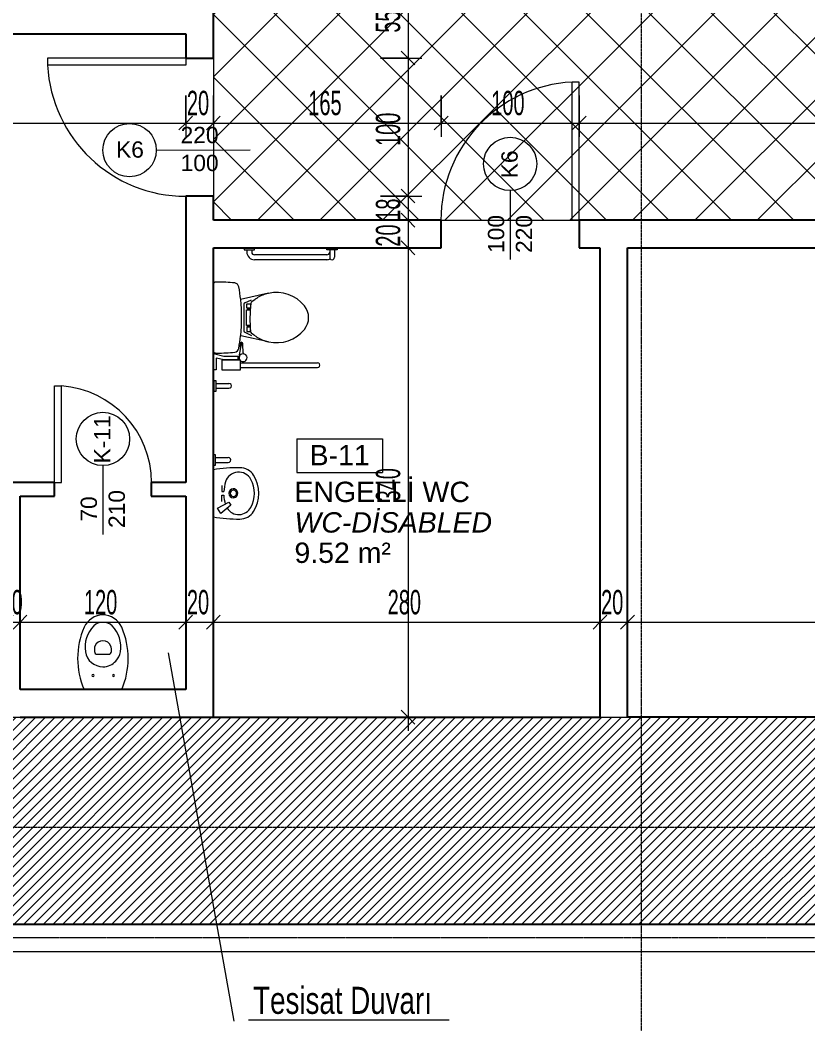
# Model space of a CAD drawing. Header units: centimetres. Extents: x -9345 to 11316, y -7197 to -3465.
# Drawn here: x -6272 to -5701, y -6773 to -6046 of the extents above; entities that cross this region are included whole.
import ezdxf

# ---------------------------------------------------------------- set-up
doc = ezdxf.new("R2010")
doc.units = ezdxf.units.CM
doc.linetypes.add('Grid Line 1_4_', pattern=[1.11125, 0.635, -0.15875, 0.15875, -0.15875])
doc.linetypes.add('Overhead', pattern=[0.396875, 0.238125, -0.15875])
for name, color, linetype, lineweight in [('A-ANNO-DIMS', 211, 'Continuous', 9), ('A-ANNO-DIMS-100', 211, 'Continuous', 9), ('A-ANNO-NOTE', 131, 'Continuous', 9), ('A-AREA-IDEN', 2, 'Continuous', 9), ('A-DETL', 90, 'Continuous', 9), ('A-DETL-GENF', 92, 'Continuous', 9), ('A-DETL-THIN', 151, 'Continuous', 9), ('A-DOOR', 31, 'Continuous', 9), ('A-DOOR-IDEN', 31, 'Continuous', 9), ('A-FLOR-OVHD', 1, 'Overhead', 9), ('A-WALL', 113, 'Continuous', 9), ('A-WALL-PATT', 111, 'Continuous', 25), ('P-SANR-FIXT', 6, 'Continuous', 9), ('S-GRID', 1, 'Continuous', 9)]:
    doc.layers.add(name, color=color, linetype=linetype, lineweight=lineweight)
doc.styles.add('Arial_2', font='arial.ttf', dxfattribs={"height": 14.752994})
doc.styles.add('Arial_5', font='arial.ttf', dxfattribs={"height": 11.802395})
doc.styles.add('Arial_I', font='ariali.ttf', dxfattribs={"height": 14.752994})
doc.styles.add('Swis721 LtCn BT_1', font='swisscl.ttf', dxfattribs={"width": 0.8, "height": 17.639445})
doc.styles.add('Swis721 LtCn BT_10', font='swisscl.ttf', dxfattribs={"height": 19.599384})
doc.dimstyles.new('IUAS_DIMENSION_INSIDE_100', dxfattribs={"dimscale": 30.48, "dimtxt": 18, "dimasz": 0.328084, "dimexe": 0.328084, "dimexo": 0.0625, "dimgap": 0, "dimtad": 1, "dimdec": 0, "dimdsep": 46, "dimtxsty": 'Swis721 LtCn BT_1', "dimblk1": 'OBLIQUE', "dimblk2": 'OBLIQUE', "dimsah": 1, "dimcen": 0.09, "dimdle": 0.328084, "dimazin": 0, "dimtfac": 1, "dimtdec": 4, "dimtix": 1, "dimtmove": 0, "dimatfit": 3, "dimfxl": 0.656168, "dimfxlon": 1, "dimtvp": 1, "dimtolj": 1, "dimtzin": 0, "dimarcsym": 2})
doc.dimstyles.new('IUAS_DIMENSION_INSIDE_100_1', dxfattribs={"dimscale": 30.48, "dimtxt": 18, "dimasz": 0.328084, "dimexe": 0.328084, "dimexo": 0.0625, "dimgap": 0, "dimtad": 1, "dimdec": 0, "dimdsep": 46, "dimtxsty": 'Swis721 LtCn BT_1', "dimblk1": 'OBLIQUE', "dimblk2": 'OBLIQUE', "dimsah": 1, "dimcen": 0.09, "dimdle": 0.328084, "dimazin": 0, "dimtfac": 1, "dimtdec": 4, "dimtix": 1, "dimtmove": 0, "dimatfit": 3, "dimfxl": 0.656168, "dimfxlon": 1, "dimtvp": 1, "dimtolj": 1, "dimtzin": 0, "dimarcsym": 2})
doc.dimstyles.new('IUAS_DIMENSION_INSIDE_100_2', dxfattribs={"dimscale": 30.48, "dimtxt": 18, "dimasz": 0.328084, "dimexe": 0.328084, "dimexo": 0.0625, "dimgap": 0, "dimtad": 1, "dimdec": 0, "dimdsep": 46, "dimtxsty": 'Swis721 LtCn BT_1', "dimblk1": 'OBLIQUE', "dimblk2": 'OBLIQUE', "dimsah": 1, "dimcen": 0.09, "dimdle": 0.328084, "dimazin": 0, "dimtfac": 1, "dimtdec": 4, "dimtix": 1, "dimtmove": 0, "dimatfit": 3, "dimfxl": 0.656168, "dimfxlon": 1, "dimtvp": 1, "dimtolj": 1, "dimtzin": 0, "dimarcsym": 2})

# ---------------------------------------------------------------- blocks, each defined once
blk = doc.blocks.new('M_Single-Flush2 - IUAS_A_DOOR_K6 _sac kasa- sac kanat  100x220_-1640883-_116_30 KONKORS KATI _ CONCOURSE LEVEL')
at = {"layer": 'A-DOOR', "lineweight": 18}
for p, q in [((44.9, 10.01), (44.9, 110.04)), ((50, 110.04), (44.9, 110.04)), ((50, 10.01), (50, 110.04)), ((50, 10), (44.9, 10))]:
    blk.add_line(p, q, dxfattribs=at)
at = {"layer": 'A-DOOR'}
blk.add_arc((50, 10), 100.17, 92.91841, 179.9967, dxfattribs=at)
blk = doc.blocks.new('M_Single-Flush1 - IUAS_A_DOOR_K11_700_2100-1799861-_116_30 KONKORS KATI _ CONCOURSE LEVEL')
at = {"layer": 'A-DOOR', "lineweight": 18}
for p, q in [((29.9, -5), (29.9, -74.98)), ((35, -5), (29.9, -5)), ((35, -5), (35, -74.98)), ((35, -74.98), (29.9, -74.98))]:
    blk.add_line(p, q, dxfattribs=at)
at = {"layer": 'A-DOOR'}
blk.add_arc((35, -5), 70.17, 180, 265.83198, dxfattribs=at)
blk = doc.blocks.new('3D Disabled Toilet - 2D Disabled Toilet-1800110-_116_30 KONKORS KATI _ CONCOURSE LEVEL')
at = {"layer": 'P-SANR-FIXT'}
for p, q in [((0, 89.75), (1.5, 89.75)), ((0, 89.75), (1.5, 89.75)), ((1.5, 89.75), (1.5, 82.25)), ((1.5, 89.75), (1.5, 82.25)), ((1.5, 87.75), (6.85, 87.75)), ((1.5, 82.25), (0, 82.25)), ((1.5, 82.25), (0, 82.25)), ((1.5, 84.25), (6.82, 84.25)), ((5.1, 82.25), (5.1, 56)), ((8.6, 82.25), (8.6, 56)), ((83.25, 19.71), (83.25, 75.45)), ((86.75, 19.71), (86.75, 75.44)), ((5.1, 56), (5.1, 29.75)), ((8.6, 56), (8.6, 29.75)), ((32.96, 39.86), (37.48, 19.72)), ((68.1, 39.86), (63.64, 20)), ((1.5, 29.75), (0, 29.75)), ((1.5, 22.25), (1.5, 29.75)), ((38.89, 27.95), (37.17, 30.35)), ((63.38, 29.55), (61.95, 27.63)), ((0, 22.25), (1.5, 22.25)), ((1.5, 27.75), (3.07, 27.75)), ((1.5, 24.25), (3.05, 24.25)), ((39.81, 22.71), (37.59, 27.57)), ((40.51, 26.81), (43.81, 26.81)), ((40.51, 24.24), (40.51, 26.81)), ((43.81, 24.24), (40.51, 24.24)), ((40.71, 22.1), (50.49, 22.1)), ((43.81, 26.81), (43.81, 24.24)), ((43.81, 25.01), (43.81, 26.81)), ((44.81, 25.01), (43.81, 25.01)), ((44.81, 26.73), (44.81, 25.01)), ((44.81, 23.89), (44.81, 26.73)), ((56.17, 23.89), (44.81, 23.89)), ((50.49, 22.1), (60.25, 22.1)), ((56.17, 26.63), (56.17, 26.59)), ((56.17, 26.59), (56.17, 23.89)), ((56.25, 26.73), (56.25, 25.01)), ((56.25, 25.01), (57.25, 25.01)), ((60.55, 26.81), (57.25, 26.81)), ((57.25, 26.81), (57.25, 24.24)), ((57.25, 25.01), (57.25, 26.81)), ((57.25, 24.24), (60.55, 24.24)), ((60.55, 24.24), (60.55, 26.81)), ((61.19, 22.72), (63.4, 27.57)), ((71.89, 19.46), (68.43, 20.03)), ((76, 21.57), (69.92, 21.46)), ((79.05, 18.69), (72.3, 19.81)), ((78.45, 17.79), (81.22, 17.79)), ((78.45, 7.51), (78.45, 17.79)), ((81.22, 17.79), (81.22, 7.91)), ((81.49, 19.71), (81.49, 6.17)), ((88.51, 19.71), (81.49, 19.71)), ((88.51, 6.17), (88.51, 19.71)), ((76.48, 0), (78.45, 7.51)), ((81.22, 7.91), (80.04, 1.98)), ((98.25, 1.93), (98.25, 11.24)), ((101.75, 1.93), (101.75, 11.24)), ((151.92, 1.45), (151.92, 10.77)), ((155.41, 1.45), (155.41, 10.77)), ((176.59, 6.04), (176.59, 7.58)), ((179.18, 6.04), (179.18, 7.58)), ((184.17, 11.32), (186.37, 12.67)), ((188.58, 3), (184.17, 11.32)), ((186.37, 12.67), (192.49, 5.33)), ((80.04, 1.98), (88.51, 1.98)), ((81.49, 6.17), (88.51, 6.17)), ((88.51, 1.98), (88.51, 0)), ((103.75, 1.93), (96.25, 1.93)), ((96.25, 1.93), (96.25, 0.43)), ((103.75, 1.93), (96.25, 1.93)), ((96.25, 1.93), (96.25, 0.43)), ((96.25, 0.43), (103.75, 0.43)), ((96.25, 0.43), (103.75, 0.43)), ((103.75, 0.43), (103.75, 1.93)), ((103.75, 0.43), (103.75, 1.93)), ((157.41, 1.45), (149.92, 1.45)), ((149.92, 1.45), (149.92, 0)), ((157.41, 1.45), (149.92, 1.45)), ((149.92, 1.45), (149.92, 0)), ((157.41, 0), (157.41, 1.45)), ((157.41, 0), (157.41, 1.45)), ((172.08, 6.04), (176.59, 6.04)), ((183.7, 6.04), (179.18, 6.04)), ((192.49, 5.33), (188.58, 3))]:
    blk.add_line(p, q, dxfattribs=at)
for centre, radius, start, end in [((6.85, 86), 1.75, 268.99352, 90), ((3.1, 82.25), 2, 360, 90), ((3.1, 82.25), 5.5, 360, 26.47146), ((85, 75.45), 1.75, 359.56688, 180), ((58.58, 45.61), 26.25, 129.17119, 192.72959), ((50.53, 55.5), 13.5, 50.82184, 129.21882), ((42.48, 45.61), 26.25, 347.27041, 50.84974), ((58.58, 45.61), 26.25, 192.72959, 211.09231), ((42.48, 45.61), 26.25, 328.90769, 347.27041), ((3.1, 29.75), 5.5, 269.43227, 360), ((3.1, 29.75), 2, 269.05852, 360), ((74.63, 55.29), 45, 211.09235, 213.64979), ((74.53, 23.04), 12.91, 146.11846, 149.71298), ((26.43, 55.29), 45, 326.16822, 328.90766), ((171.09, 19.22), 11.8, 122.46376, 179.99822), ((171.09, 19.22), 11.8, 122.46376, 179.99822), ((177.89, 8.53), 24.47, 57.53617, 122.46383), ((177.89, 8.53), 24.47, 57.53617, 122.46383), ((177.89, 8.53), 21.2, 61.47495, 118.53423), ((184.68, 19.22), 11.8, 0.00178, 57.53627), ((184.68, 19.22), 11.8, 0.00178, 57.53627), ((40.48, 29.16), 2, 217.23071, 263.14815), ((40.72, 23.1), 1, 203.49951, 269.23129), ((51.42, 119.08), 92.59, 263.066, 275.70415), ((60.26, 23.1), 1, 269.23129, 337.60437), ((60.42, 28.94), 2, 275.87689, 322.21828), ((76.07, 22.27), 0.704, 264.59821, 349.44573), ((79.56, 21.54), 2.86, 90, 270), ((79.56, 21.54), 2.86, 270, 90), ((172.54, 18.37), 10, 118.52217, 252.66482), ((183.24, 18.37), 10, 302.66429, 61.49729), ((139.78, 2.76), 115, 173.66905, 179.99994), ((28.86, 15.07), 3.4, 100.7096, 173.66914), ((50.53, -99.5), 120, 96.2414, 100.7096), ((37.22, 19.96), 0.2, 276.35709, 15.18704), ((50.53, -99.5), 120, 83.81674, 96.2413), ((63.84, 19.96), 0.2, 167.34777, 263.6432), ((50.53, -99.5), 120, 79.27295, 83.64214), ((70.13, 19.74), 1.73, 97.09642, 170.38209), ((69.46, 15.27), 5.15, 63.72002, 97.50736), ((72.2, 19.51), 0.314, 71.65207, 189.70889), ((72.24, 15.11), 3.35, 6.34909, 79.27295), ((-38.72, 2.76), 115, 0.00015, 6.34786), ((282.12, 19.21), 122.83, 179.99822, 188.99924), ((282.12, 19.21), 122.83, 179.99822, 188.99924), ((177.85, 14.46), 3.25, 360, 180), ((177.85, 14.46), 2.3, 360, 180), ((73.66, 19.21), 122.83, 351.00077, 0.00178), ((100, 11.29), 1.75, 360, 180), ((153.67, 10.81), 1.75, 360, 180), ((177.89, 35.45), 27.9, 252.62528, 267.33738), ((177.85, 14.46), 3.25, 180, 360), ((177.85, 14.46), 2.3, 180, 0), ((177.89, 35.45), 27.9, 272.66434, 286.02916), ((29.12, 2.69), 4.34, 178.97832, 216.89921), ((25.81, 0.2), 0.2, 216.89809, 266.69586), ((75.25, 0.2), 0.2, 266.70815, 323.09968), ((71.94, 2.69), 4.34, 321.77535, 1.02168)]:
    blk.add_arc(centre, radius, start, end, dxfattribs=at)
blk = doc.blocks.new('M_Single-Flush2 - IUAS_A_DOOR_K6 _sac kasa- sac kanat  100x220_-V8-_116_30 KONKORS KATI _ CONCOURSE LEVEL')
at = {"layer": 'A-DOOR', "lineweight": 18}
for p, q in [((44.9, 10), (44.9, 110.04)), ((50, 110.04), (44.9, 110.04)), ((50, 10), (50, 110.04)), ((50, 10), (44.9, 10))]:
    blk.add_line(p, q, dxfattribs=at)
at = {"layer": 'A-DOOR'}
blk.add_arc((50, 10), 100.17, 92.91841, 180, dxfattribs=at)
blk = doc.blocks.new('WC Combination _2_ - IUAS_A_WETCORE_WC_ALAFRANGA-686539-_116_30 KONKORS KATI _ CONCOURSE LEVEL')
at = {"layer": 'P-SANR-FIXT'}
for p, q in [((6.38, 39.59), (6.38, 37.54)), ((18.62, 37.54), (18.62, 39.59)), ((8.38, 35.54), (16.62, 35.54))]:
    blk.add_line(p, q, dxfattribs=at)
for centre, radius, start, end in [((12.64, 49.01), 15, 90.53114, 156.20311), ((11.67, 50.42), 8.16, 84.16452, 135.60264), ((12.36, 49.01), 15, 23.79689, 89.46886), ((13.33, 50.42), 8.16, 44.39736, 95.83548), ((50, 32.53), 55.84, 156.20311, 203.79689), ((21.55, 40.75), 21.99, 135.60264, 189.09392), ((3.45, 40.75), 21.99, 350.90608, 44.39736), ((-25, 32.53), 55.84, 336.20311, 23.79689), ((12.5, 39.12), 6.21, 22.53291, 157.46709), ((12.5, 39.3), 12.82, 189.09392, 270.00153), ((11.38, 39.59), 5, 157.46709, 180), ((8.38, 37.54), 2, 180, 270), ((16.62, 37.54), 2, 270, 360), ((13.62, 39.59), 5, 360, 22.53291), ((12.5, 39.3), 12.82, 317.55472, 350.90608), ((12.5, 39.3), 12.82, 269.99847, 317.55472), ((5.34, 20.12), 0.774, 360, 180), ((5.34, 20.12), 0.774, 180, 360), ((20.18, 20.12), 0.774, 0, 180), ((20.18, 20.12), 0.774, 180, 360)]:
    blk.add_arc(centre, radius, start, end, dxfattribs=at)
blk = doc.blocks.new('IUAS_A_ROOM_100S - No_İsmi_Alan-1315501-_116_30 KONKORS KATI _ CONCOURSE LEVEL')
at = {"layer": 'A-AREA-IDEN'}
for p, q in [((-0.101, 0.1926), (-0.101, -0.0511)), ((-0.101, 0.1926), (0.5191, 0.1926)), ((0.5191, 0.1926), (0.5191, -0.0511)), ((-0.101, -0.0511), (0.5191, -0.0511))]:
    blk.add_line(p, q, dxfattribs=at)
blk = doc.blocks.new('DIMBLOCK6-_116_30 KONKORS KATI _ CONCOURSE LEVEL')
at = {"layer": 'A-ANNO-DIMS-100', "transparency": 16777216}
for p, q in [((-6281.98, -6461.76), (-6281.98, -6491.76)), ((-6281.98, -6481.76), (-6281.98, -6461.76)), ((-6271.98, -6461.76), (-6271.98, -6491.76)), ((-6271.98, -6481.76), (-6271.98, -6461.76)), ((-6281.98, -6481.76), (-6276.98, -6476.76)), ((-6271.98, -6481.76), (-6266.98, -6476.76)), ((-6281.98, -6481.76), (-6286.98, -6486.76)), ((-6281.98, -6481.76), (-6271.98, -6481.76)), ((-6271.98, -6481.76), (-6276.98, -6486.76))]:
    blk.add_line(p, q, dxfattribs=at)
at = {"layer": 'A-ANNO-DIMS-100', "color": 0, "transparency": 16777216, "insert": (-6286.13, -6458.41), "char_height": 17.639, "width": 21.9429, "attachment_point": 1, "line_spacing_factor": 0.971848, "style": 'Swis721 LtCn BT_1'}
blk.add_mtext('10', dxfattribs=at)
blk = doc.blocks.new('_Oblique')
at = {"color": 0, "linetype": 'ByBlock', "lineweight": -2}
blk.add_line((-0.5, -0.5), (0.5, 0.5), dxfattribs=at)
blk = doc.blocks.new('DIMBLOCK7-_116_30 KONKORS KATI _ CONCOURSE LEVEL')
at = {"layer": 'A-ANNO-DIMS-100', "transparency": 16777216}
for p, q in [((-6271.98, -6461.76), (-6271.98, -6491.76)), ((-6271.98, -6481.76), (-6271.98, -6461.76)), ((-6151.98, -6461.76), (-6151.98, -6491.76)), ((-6151.98, -6481.76), (-6151.98, -6461.76)), ((-6271.98, -6481.76), (-6266.98, -6476.76)), ((-6151.98, -6481.76), (-6146.98, -6476.76)), ((-6271.98, -6481.76), (-6276.98, -6486.76)), ((-6271.98, -6481.76), (-6151.98, -6481.76)), ((-6151.98, -6481.76), (-6156.98, -6486.76))]:
    blk.add_line(p, q, dxfattribs=at)
at = {"layer": 'A-ANNO-DIMS-100', "color": 0, "transparency": 16777216, "insert": (-6225.7, -6458.41), "char_height": 17.639, "width": 32.9143, "attachment_point": 1, "line_spacing_factor": 0.971848, "style": 'Swis721 LtCn BT_1'}
blk.add_mtext('120', dxfattribs=at)
blk = doc.blocks.new('DIMBLOCK8-_116_30 KONKORS KATI _ CONCOURSE LEVEL')
at = {"layer": 'A-ANNO-DIMS-100', "transparency": 16777216}
for p, q in [((-6151.98, -6461.76), (-6151.98, -6491.76)), ((-6151.98, -6481.76), (-6151.98, -6461.76)), ((-6131.98, -6461.76), (-6131.98, -6491.76)), ((-6131.98, -6481.76), (-6131.98, -6461.76)), ((-6151.98, -6481.76), (-6146.98, -6476.76)), ((-6131.98, -6481.76), (-6126.98, -6476.76)), ((-6151.98, -6481.76), (-6156.98, -6486.76)), ((-6151.98, -6481.76), (-6131.98, -6481.76)), ((-6131.98, -6481.76), (-6136.98, -6486.76))]:
    blk.add_line(p, q, dxfattribs=at)
at = {"layer": 'A-ANNO-DIMS-100', "color": 0, "transparency": 16777216, "insert": (-6151.13, -6458.41), "char_height": 17.639, "width": 21.9429, "attachment_point": 1, "line_spacing_factor": 0.971848, "style": 'Swis721 LtCn BT_1'}
blk.add_mtext('20', dxfattribs=at)
blk = doc.blocks.new('DIMBLOCK9-_116_30 KONKORS KATI _ CONCOURSE LEVEL')
at = {"layer": 'A-ANNO-DIMS-100', "transparency": 16777216}
for p, q in [((-6131.98, -6461.76), (-6131.98, -6491.76)), ((-6131.98, -6481.76), (-6131.98, -6461.76)), ((-5851.98, -6461.76), (-5851.98, -6491.76)), ((-5851.98, -6481.76), (-5851.98, -6461.76)), ((-6131.98, -6481.76), (-6126.98, -6476.76)), ((-5851.98, -6481.76), (-5846.98, -6476.76)), ((-6131.98, -6481.76), (-6136.98, -6486.76)), ((-6131.98, -6481.76), (-5851.98, -6481.76)), ((-5851.98, -6481.76), (-5856.98, -6486.76))]:
    blk.add_line(p, q, dxfattribs=at)
at = {"layer": 'A-ANNO-DIMS-100', "color": 0, "transparency": 16777216, "insert": (-6005.7, -6458.41), "char_height": 17.639, "width": 32.9143, "attachment_point": 1, "line_spacing_factor": 0.971848, "style": 'Swis721 LtCn BT_1'}
blk.add_mtext('280', dxfattribs=at)
blk = doc.blocks.new('DIMBLOCK10-_116_30 KONKORS KATI _ CONCOURSE LEVEL')
at = {"layer": 'A-ANNO-DIMS-100', "transparency": 16777216}
for p, q in [((-5851.98, -6461.76), (-5851.98, -6491.76)), ((-5851.98, -6481.76), (-5851.98, -6461.76)), ((-5831.98, -6461.76), (-5831.98, -6491.76)), ((-5831.98, -6481.76), (-5831.98, -6461.76)), ((-5851.98, -6481.76), (-5846.98, -6476.76)), ((-5831.98, -6481.76), (-5826.98, -6476.76)), ((-5851.98, -6481.76), (-5856.98, -6486.76)), ((-5851.98, -6481.76), (-5831.98, -6481.76)), ((-5831.98, -6481.76), (-5836.98, -6486.76))]:
    blk.add_line(p, q, dxfattribs=at)
at = {"layer": 'A-ANNO-DIMS-100', "color": 0, "transparency": 16777216, "insert": (-5851.13, -6458.41), "char_height": 17.639, "width": 21.9429, "attachment_point": 1, "line_spacing_factor": 0.971848, "style": 'Swis721 LtCn BT_1'}
blk.add_mtext('20', dxfattribs=at)
blk = doc.blocks.new('DIMBLOCK11-_116_30 KONKORS KATI _ CONCOURSE LEVEL')
at = {"layer": 'A-ANNO-DIMS-100', "transparency": 16777216}
for p, q in [((-5831.98, -6461.76), (-5831.98, -6491.76)), ((-5831.98, -6481.76), (-5831.98, -6461.76)), ((-5351.98, -6461.76), (-5351.98, -6491.76)), ((-5351.98, -6481.76), (-5351.98, -6461.76)), ((-5831.98, -6481.76), (-5826.98, -6476.76)), ((-5351.98, -6481.76), (-5346.98, -6476.76)), ((-5831.98, -6481.76), (-5836.98, -6486.76)), ((-5831.98, -6481.76), (-5351.98, -6481.76)), ((-5351.98, -6481.76), (-5356.98, -6486.76))]:
    blk.add_line(p, q, dxfattribs=at)
at = {"layer": 'A-ANNO-DIMS-100', "color": 0, "transparency": 16777216, "insert": (-5605.7, -6458.41), "char_height": 17.639, "width": 32.9143, "attachment_point": 1, "line_spacing_factor": 0.971848, "style": 'Swis721 LtCn BT_1'}
blk.add_mtext('480', dxfattribs=at)
blk = doc.blocks.new('DIMBLOCK52-_116_30 KONKORS KATI _ CONCOURSE LEVEL')
at = {"layer": 'A-ANNO-DIMS-100', "transparency": 16777216}
for p, q in [((-5990.94, -6018.03), (-5995.94, -6013.03)), ((-6010.94, -6018.03), (-5980.94, -6018.03)), ((-5990.94, -6018.03), (-6010.94, -6018.03)), ((-5990.94, -6018.03), (-5990.94, -6073.03)), ((-5990.94, -6018.03), (-5985.94, -6023.03)), ((-5990.94, -6073.03), (-5995.94, -6068.03)), ((-6010.94, -6073.03), (-5980.94, -6073.03)), ((-5990.94, -6073.03), (-6010.94, -6073.03)), ((-5990.94, -6073.03), (-5985.94, -6078.03))]:
    blk.add_line(p, q, dxfattribs=at)
at = {"layer": 'A-ANNO-DIMS-100', "color": 0, "transparency": 16777216, "insert": (-6014.29, -6054.67), "char_height": 17.639, "width": 21.9429, "attachment_point": 1, "rotation": 90, "line_spacing_factor": 0.971848, "style": 'Swis721 LtCn BT_1'}
blk.add_mtext('55', dxfattribs=at)
blk = doc.blocks.new('DIMBLOCK53-_116_30 KONKORS KATI _ CONCOURSE LEVEL')
at = {"layer": 'A-ANNO-DIMS-100', "transparency": 16777216}
for p, q in [((-5990.94, -6073.03), (-5995.94, -6068.03)), ((-6010.94, -6073.03), (-5980.94, -6073.03)), ((-5990.94, -6073.03), (-6010.94, -6073.03)), ((-5990.94, -6073.03), (-5990.94, -6173.03)), ((-5990.94, -6073.03), (-5985.94, -6078.03)), ((-6010.94, -6173.03), (-5980.94, -6173.03)), ((-5990.94, -6173.03), (-6010.94, -6173.03)), ((-5990.94, -6173.03), (-5995.94, -6168.03)), ((-5990.94, -6173.03), (-5985.94, -6178.03))]:
    blk.add_line(p, q, dxfattribs=at)
at = {"layer": 'A-ANNO-DIMS-100', "color": 0, "transparency": 16777216, "insert": (-6014.29, -6136.74), "char_height": 17.639, "width": 32.9143, "attachment_point": 1, "rotation": 90, "line_spacing_factor": 0.971848, "style": 'Swis721 LtCn BT_1'}
blk.add_mtext('100', dxfattribs=at)
blk = doc.blocks.new('DIMBLOCK54-_116_30 KONKORS KATI _ CONCOURSE LEVEL')
at = {"layer": 'A-ANNO-DIMS-100', "transparency": 16777216}
for p, q in [((-6010.94, -6173.03), (-5980.94, -6173.03)), ((-5990.94, -6173.03), (-6010.94, -6173.03)), ((-5990.94, -6173.03), (-5995.94, -6168.03)), ((-5990.94, -6173.03), (-5990.94, -6190.53)), ((-5990.94, -6173.03), (-5985.94, -6178.03)), ((-5990.94, -6190.53), (-5995.94, -6185.53)), ((-5970.94, -6190.53), (-6000.94, -6190.53)), ((-5990.94, -6190.53), (-5985.94, -6195.53)), ((-5990.94, -6190.53), (-5970.94, -6190.53))]:
    blk.add_line(p, q, dxfattribs=at)
at = {"layer": 'A-ANNO-DIMS-100', "color": 0, "transparency": 16777216, "insert": (-6014.29, -6190.92), "char_height": 17.639, "width": 21.9429, "attachment_point": 1, "rotation": 90, "line_spacing_factor": 0.971848, "style": 'Swis721 LtCn BT_1'}
blk.add_mtext('18', dxfattribs=at)
blk = doc.blocks.new('DIMBLOCK55-_116_30 KONKORS KATI _ CONCOURSE LEVEL')
at = {"layer": 'A-ANNO-DIMS-100', "transparency": 16777216}
for p, q in [((-5990.94, -6190.53), (-5995.94, -6185.53)), ((-5970.94, -6190.53), (-6000.94, -6190.53)), ((-5990.94, -6190.53), (-5990.94, -6210.53)), ((-5990.94, -6190.53), (-5985.94, -6195.53)), ((-5990.94, -6190.53), (-5970.94, -6190.53)), ((-6010.94, -6210.53), (-5980.94, -6210.53)), ((-5990.94, -6210.53), (-6010.94, -6210.53)), ((-5990.94, -6210.53), (-5995.94, -6205.53)), ((-5990.94, -6210.53), (-5985.94, -6215.53))]:
    blk.add_line(p, q, dxfattribs=at)
at = {"layer": 'A-ANNO-DIMS-100', "color": 0, "transparency": 16777216, "insert": (-6014.29, -6209.67), "char_height": 17.639, "width": 21.9429, "attachment_point": 1, "rotation": 90, "line_spacing_factor": 0.971848, "style": 'Swis721 LtCn BT_1'}
blk.add_mtext('20', dxfattribs=at)
blk = doc.blocks.new('DIMBLOCK56-_116_30 KONKORS KATI _ CONCOURSE LEVEL')
at = {"layer": 'A-ANNO-DIMS-100', "transparency": 16777216}
for p, q in [((-6010.94, -6210.53), (-5980.94, -6210.53)), ((-5990.94, -6210.53), (-6010.94, -6210.53)), ((-5990.94, -6210.53), (-5995.94, -6205.53)), ((-5990.94, -6210.53), (-5990.94, -6560.53)), ((-5990.94, -6210.53), (-5985.94, -6215.53)), ((-5970.94, -6550.53), (-6000.94, -6550.53)), ((-5990.94, -6550.53), (-5995.94, -6545.53)), ((-5990.94, -6550.53), (-5985.94, -6555.53)), ((-5990.94, -6550.53), (-5970.94, -6550.53))]:
    blk.add_line(p, q, dxfattribs=at)
at = {"layer": 'A-ANNO-DIMS-100', "color": 0, "transparency": 16777216, "insert": (-6014.29, -6394.24), "char_height": 17.639, "width": 32.9143, "attachment_point": 1, "rotation": 90, "line_spacing_factor": 0.971848, "style": 'Swis721 LtCn BT_1'}
blk.add_mtext('340', dxfattribs=at)
blk = doc.blocks.new('DIMBLOCK101-_116_30 KONKORS KATI _ CONCOURSE LEVEL')
at = {"layer": 'A-ANNO-DIMS-100', "transparency": 16777216}
for p, q in [((-6661.98, -6100.13), (-6661.98, -6130.13)), ((-6661.98, -6120.13), (-6661.98, -6100.13)), ((-6151.98, -6100.13), (-6151.98, -6130.13)), ((-6151.98, -6120.13), (-6151.98, -6100.13)), ((-6661.98, -6120.13), (-6656.98, -6115.13)), ((-6151.98, -6120.13), (-6146.98, -6115.13)), ((-6671.98, -6120.13), (-6151.98, -6120.13)), ((-6661.98, -6120.13), (-6666.98, -6125.13)), ((-6151.98, -6120.13), (-6156.98, -6125.13))]:
    blk.add_line(p, q, dxfattribs=at)
at = {"layer": 'A-ANNO-DIMS-100', "color": 0, "transparency": 16777216, "insert": (-6420.7, -6096.78), "char_height": 17.639, "width": 32.9143, "attachment_point": 1, "line_spacing_factor": 0.971848, "style": 'Swis721 LtCn BT_1'}
blk.add_mtext('510', dxfattribs=at)
blk = doc.blocks.new('DIMBLOCK102-_116_30 KONKORS KATI _ CONCOURSE LEVEL')
at = {"layer": 'A-ANNO-DIMS-100', "transparency": 16777216}
for p, q in [((-6151.98, -6100.13), (-6151.98, -6130.13)), ((-6151.98, -6120.13), (-6151.98, -6100.13)), ((-6131.98, -6100.13), (-6131.98, -6130.13)), ((-6131.98, -6120.13), (-6131.98, -6100.13)), ((-6151.98, -6120.13), (-6146.98, -6115.13)), ((-6131.98, -6120.13), (-6126.98, -6115.13)), ((-6151.98, -6120.13), (-6156.98, -6125.13)), ((-6151.98, -6120.13), (-6131.98, -6120.13)), ((-6131.98, -6120.13), (-6136.98, -6125.13))]:
    blk.add_line(p, q, dxfattribs=at)
at = {"layer": 'A-ANNO-DIMS-100', "color": 0, "transparency": 16777216, "insert": (-6151.13, -6096.78), "char_height": 17.639, "width": 21.9429, "attachment_point": 1, "line_spacing_factor": 0.971848, "style": 'Swis721 LtCn BT_1'}
blk.add_mtext('20', dxfattribs=at)
blk = doc.blocks.new('DIMBLOCK103-_116_30 KONKORS KATI _ CONCOURSE LEVEL')
at = {"layer": 'A-ANNO-DIMS-100', "transparency": 16777216}
for p, q in [((-6131.98, -6100.13), (-6131.98, -6130.13)), ((-6131.98, -6120.13), (-6131.98, -6100.13)), ((-5966.98, -6100.13), (-5966.98, -6130.13)), ((-5966.98, -6120.13), (-5966.98, -6100.13)), ((-6131.98, -6120.13), (-6126.98, -6115.13)), ((-5966.98, -6120.13), (-5961.98, -6115.13)), ((-6131.98, -6120.13), (-6136.98, -6125.13)), ((-6131.98, -6120.13), (-5966.98, -6120.13)), ((-5966.98, -6120.13), (-5971.98, -6125.13))]:
    blk.add_line(p, q, dxfattribs=at)
at = {"layer": 'A-ANNO-DIMS-100', "color": 0, "transparency": 16777216, "insert": (-6063.2, -6096.78), "char_height": 17.639, "width": 32.9143, "attachment_point": 1, "line_spacing_factor": 0.971848, "style": 'Swis721 LtCn BT_1'}
blk.add_mtext('165', dxfattribs=at)
blk = doc.blocks.new('DIMBLOCK104-_116_30 KONKORS KATI _ CONCOURSE LEVEL')
at = {"layer": 'A-ANNO-DIMS-100', "transparency": 16777216}
for p, q in [((-5966.98, -6100.13), (-5966.98, -6130.13)), ((-5966.98, -6120.13), (-5966.98, -6100.13)), ((-5866.98, -6100.13), (-5866.98, -6130.13)), ((-5866.98, -6120.13), (-5866.98, -6100.13)), ((-5966.98, -6120.13), (-5961.98, -6115.13)), ((-5866.98, -6120.13), (-5861.98, -6115.13)), ((-5966.98, -6120.13), (-5971.98, -6125.13)), ((-5966.98, -6120.13), (-5866.98, -6120.13)), ((-5866.98, -6120.13), (-5871.98, -6125.13))]:
    blk.add_line(p, q, dxfattribs=at)
at = {"layer": 'A-ANNO-DIMS-100', "color": 0, "transparency": 16777216, "insert": (-5930.7, -6096.78), "char_height": 17.639, "width": 32.9143, "attachment_point": 1, "line_spacing_factor": 0.971848, "style": 'Swis721 LtCn BT_1'}
blk.add_mtext('100', dxfattribs=at)
blk = doc.blocks.new('DIMBLOCK105-_116_30 KONKORS KATI _ CONCOURSE LEVEL')
at = {"layer": 'A-ANNO-DIMS-100', "transparency": 16777216}
for p, q in [((-5866.98, -6100.13), (-5866.98, -6130.13)), ((-5866.98, -6120.13), (-5866.98, -6100.13)), ((-5256.98, -6100.13), (-5256.98, -6130.13)), ((-5256.98, -6120.13), (-5256.98, -6100.13)), ((-5866.98, -6120.13), (-5861.98, -6115.13)), ((-5256.98, -6120.13), (-5251.98, -6115.13)), ((-5866.98, -6120.13), (-5871.98, -6125.13)), ((-5866.98, -6120.13), (-5256.98, -6120.13)), ((-5256.98, -6120.13), (-5261.98, -6125.13))]:
    blk.add_line(p, q, dxfattribs=at)
at = {"layer": 'A-ANNO-DIMS-100', "color": 0, "transparency": 16777216, "insert": (-5575.7, -6096.78), "char_height": 17.639, "width": 32.9143, "attachment_point": 1, "line_spacing_factor": 0.971848, "style": 'Swis721 LtCn BT_1'}
blk.add_mtext('610', dxfattribs=at)
blk = doc.blocks.new('C_2mm - TR_Kapi_pozu_04_saga_uste_2mm-519964-_116_30 KONKORS KATI _ CONCOURSE LEVEL')
at = {"layer": 'A-DOOR-IDEN'}
blk.add_line((0.3146, 0), (-0.1854, 0), dxfattribs=at)
blk.add_circle((0.5078, 0), 0.1932, dxfattribs=at)
blk = doc.blocks.new('TURENG_YAZI2 - TURENG_YAZI-1779464-_116_30 KONKORS KATI _ CONCOURSE LEVEL')
at = {"layer": 'A-ANNO-NOTE'}
blk.add_line((0, 0), (1.4544, 0), dxfattribs=at)
blk = doc.blocks.new('DOOR TAG SOLA C_2mm - TR_Kapi_pozu_04_saga_uste_2mm-1642461-_116_30 KONKORS KATI _ CONCOURSE LEVEL')
at = {"layer": 'A-DOOR-IDEN'}
blk.add_line((-0.3137, -0.007), (0.3666, -0.0062), dxfattribs=at)
blk.add_circle((-0.5069, -0.0072), 0.1932, dxfattribs=at)

msp = doc.modelspace()

# ---------------------------------------------------------------- hatches: boundary and pattern name
at = {"layer": 'A-DETL-GENF', "lineweight": 18}
h = msp.add_hatch(dxfattribs=at)
h.set_pattern_fill('FP_6', color=253, style=0, pattern_type=2)
h.set_pattern_definition([(45, (0, 0), (-22.62742, 22.62742), []), (135, (0, 0), (-22.62742, -22.62742), [])])
h.paths.add_polyline_path([(-2151.98, -6550.52), (-2151.98, -6310.53), (-2063.98, -6310.53), (-2063.98, -6130.53), (-2152.23, -6130.53), (-2152.23, -5950.53), (-2172.23, -5950.53), (-2172.23, -5575.47), (-2179.07, -5580.6), (-2186.56, -5584.7), (-2194.56, -5587.7), (-2202.91, -5589.53), (-2211.43, -5590.15), (-2219.95, -5589.56), (-2228.31, -5587.75), (-2236.32, -5584.78), (-2244.21, -5580.42), (-2250.67, -5575.59), (-2256.73, -5569.56), (-2261.86, -5562.73), (-2265.97, -5555.24), (-2268.98, -5547.24), (-2270.81, -5538.9), (-2271.44, -5530.38), (-2270.85, -5521.85), (-2269.06, -5513.5), (-2266.09, -5505.49), (-2262.02, -5497.98), (-2256.91, -5491.12), (-2250.89, -5485.06), (-2244.06, -5479.92), (-2236.57, -5475.81), (-2228.58, -5472.8), (-2220.23, -5470.95), (-2211.71, -5470.32), (-2203.36, -5470.93), (-2195.18, -5472.69), (-2187.32, -5475.58), (-2179.93, -5479.53), (-2173.17, -5484.47), (-2167.16, -5490.3), (-2162.02, -5496.91), (-2157.85, -5504.17), (-2154.73, -5511.94), (-2152.72, -5520.07), (-2151.86, -5528.4), (-2152.16, -5536.77), (-2153.63, -5545.01), (-2156.23, -5552.97), (-2159.91, -5560.49), (-1801.98, -5560.52), (-1801.98, -5057.62), (-1801.45, -5040.73), (-1799.72, -5023.92), (-1796.79, -5007.28), (-1792.67, -4990.89), (-1787.39, -4974.84), (-1780.98, -4959.21), (-1773.47, -4944.08), (-1764.89, -4929.52), (-1755.3, -4915.61), (-1744.73, -4902.43), (-1733.24, -4890.03), (-1720.9, -4878.49), (-1707.77, -4867.86), (-1693.91, -4858.2), (-1679.39, -4849.56), (-1664.29, -4841.97), (-1648.69, -4835.49), (-1632.66, -4830.14), (-1616.29, -4825.95), (-1599.67, -4822.94), (-1582.87, -4821.13), (-1565.98, -4820.52), (-811.98, -4820.52), (-811.98, -4815.27), (-661.98, -4815.27), (-661.98, -4164.91), (-811.98, -4164.91), (-811.98, -4140.52), (-2248.98, -4140.52), (-2248.98, -4460.52), (-3061.98, -4460.52), (-3061.98, -4140.52), (-3986.98, -4140.52), (-3986.98, -4320.53), (-4091.98, -4320.53), (-4091.98, -4630.53), (-3986.98, -4630.53), (-3986.98, -4810.52), (-3836.98, -4810.52), (-3836.98, -4910.52), (-3986.98, -4910.52), (-3986.98, -4814.92), (-4786.98, -4814.92), (-4786.98, -4910.53), (-4936.98, -4910.53), (-4936.98, -4815.47), (-4991.98, -4815.47), (-4991.98, -4140.52), (-6661.98, -4140.52), (-6661.98, -4165.41), (-6811.98, -4165.41), (-6811.98, -4816.78), (-6661.98, -4816.78), (-6661.98, -5290.53), (-4006.98, -5290.53), (-3987.44, -5291.15), (-3967.98, -5293.03), (-3948.68, -5296.15), (-3929.62, -5300.5), (-3910.87, -5306.07), (-3892.53, -5312.82), (-3874.65, -5320.73), (-3857.31, -5329.78), (-3840.59, -5339.91), (-3824.56, -5351.1), (-3809.27, -5363.29), (-3794.8, -5376.43), (-3781.2, -5390.48), (-3768.52, -5405.36), (-3756.83, -5421.03), (-3746.16, -5437.42), (-3735.92, -5455.8), (-3728.09, -5472.07), (-3720.75, -5490.19), (-3714.59, -5508.75), (-3709.63, -5527.66), (-3705.89, -5546.85), (-3703.39, -5566.24), (-3702.14, -5585.75), (-3702.14, -5605.3), (-3703.39, -5624.81), (-3705.89, -5644.21), (-3709.63, -5663.4), (-3714.59, -5682.31), (-3720.75, -5700.86), (-3728.09, -5718.99), (-3736.57, -5736.6), (-3746.17, -5753.64), (-3756.83, -5770.02), (-3768.53, -5785.69), (-3781.2, -5800.58), (-3794.8, -5814.62), (-3809.27, -5827.77), (-3824.56, -5839.96), (-3840.6, -5851.14), (-3857.32, -5861.28), (-3874.65, -5870.32), (-3892.53, -5878.24), (-3910.88, -5884.99), (-3929.62, -5890.55), (-3948.68, -5894.9), (-3967.98, -5898.02), (-3987.44, -5899.9), (-4006.98, -5900.53), (-6131.98, -5900.51), (-6131.98, -6190.52), (-4061.98, -6190.53), (-4061.98, -6370.53), (-3978.51, -6370.53), (-3978.51, -6550.51), (-2167.91, -6550.52)], flags=0)
h.paths.add_polyline_path([(-3186.98, -5580.53), (-3186.98, -5480.53), (-3036.98, -5480.53), (-3036.98, -5580.53), (-3159.77, -5580.53)], flags=0)
h.paths.add_polyline_path([(-3111.98, -4920.52), (-3120.52, -4919.91), (-3128.88, -4918.09), (-3136.9, -4915.1), (-3144.42, -4911), (-3151.27, -4905.87), (-3157.33, -4899.81), (-3162.46, -4892.96), (-3166.56, -4885.45), (-3169.55, -4877.43), (-3171.37, -4869.06), (-3171.98, -4860.52), (-3171.37, -4851.98), (-3169.55, -4843.62), (-3166.56, -4835.6), (-3162.46, -4828.08), (-3157.33, -4821.23), (-3151.27, -4815.18), (-3144.42, -4810.05), (-3136.9, -4805.94), (-3128.88, -4802.95), (-3120.52, -4801.13), (-3111.98, -4800.52), (-3103.44, -4801.13), (-3095.08, -4802.95), (-3087.06, -4805.94), (-3079.54, -4810.05), (-3072.69, -4815.18), (-3066.64, -4821.23), (-3061.5, -4828.08), (-3057.4, -4835.6), (-3054.41, -4843.62), (-3052.59, -4851.98), (-3051.98, -4860.52), (-3052.59, -4869.06), (-3054.41, -4877.43), (-3057.4, -4885.45), (-3061.5, -4892.96), (-3066.64, -4899.81), (-3072.69, -4905.87), (-3079.54, -4911), (-3087.06, -4915.1), (-3095.08, -4918.09), (-3103.44, -4919.91)], flags=0)
h.paths.add_polyline_path([(-2211.98, -4920.52), (-2220.52, -4919.91), (-2228.88, -4918.09), (-2236.9, -4915.1), (-2244.42, -4911), (-2251.27, -4905.87), (-2257.33, -4899.81), (-2262.46, -4892.96), (-2266.56, -4885.45), (-2269.55, -4877.43), (-2271.37, -4869.06), (-2271.98, -4860.52), (-2271.37, -4851.98), (-2269.55, -4843.62), (-2266.56, -4835.6), (-2262.46, -4828.08), (-2257.33, -4821.23), (-2251.27, -4815.18), (-2244.21, -4809.93), (-2236.9, -4805.94), (-2228.88, -4802.95), (-2220.52, -4801.13), (-2211.98, -4800.52), (-2203.44, -4801.13), (-2195.08, -4802.95), (-2187.06, -4805.94), (-2179.54, -4810.05), (-2172.69, -4815.18), (-2166.64, -4821.23), (-2161.5, -4828.08), (-2157.4, -4835.6), (-2154.41, -4843.62), (-2152.59, -4851.98), (-2151.98, -4860.52), (-2152.59, -4869.06), (-2154.41, -4877.43), (-2157.4, -4885.45), (-2161.5, -4892.96), (-2166.64, -4899.81), (-2172.69, -4905.87), (-2179.54, -4911), (-2187.06, -4915.1), (-2195.08, -4918.09), (-2203.44, -4919.91)], flags=0)
h.paths.add_polyline_path([(-5746.98, -4910.53), (-5896.98, -4910.53), (-5896.98, -4810.53), (-5746.98, -4810.53), (-5746.98, -4906.57)], flags=0)
h.paths.add_polyline_path([(-641.97, -4816.24), (-411.79, -4816.24), (-411.79, -4590.53), (-331.98, -4590.53), (-331.98, -4390.53), (-411.79, -4390.53), (-411.79, -4165.52), (-656.12, -4165.52), (-656.12, -4816.24)], flags=0)
h.paths.add_polyline_path([(-8424.27, -4815.52), (-6821.85, -4815.52), (-6821.85, -4165.52), (-8477.22, -4165.52), (-8477.22, -4390.53), (-8532.22, -4390.53), (-8532.22, -4590.53), (-8477.22, -4590.53), (-8477.22, -4815.52)], flags=0)
at = {"layer": 'A-WALL-PATT', "lineweight": 9}
h = msp.add_hatch(dxfattribs=at)
h.set_pattern_fill('FP_1', color=256, style=0, pattern_type=2)
h.set_pattern_definition([(45, (0, 0), (-3.535534, 3.535534), [])])
h.paths.add_polyline_path([(-6811.98, -6700.53), (-661.98, -6700.53), (-661.98, -6550.53), (-4957.96, -6550.53), (-5027.96, -6550.97), (-5027.97, -6550.53), (-6811.98, -6550.53), (-6811.98, -6691.57)], flags=0)

# ---------------------------------------------------------------- linework, layer by layer
at = {"layer": 'A-ANNO-NOTE'}
msp.add_line((-6164.69, -6503.95), (-6117.18, -6770.9), dxfattribs=at)
at = {"layer": 'A-DETL'}
msp.add_line((-641.98, -6720.53), (-6831.98, -6720.53), dxfattribs=at)
at = {"layer": 'A-DETL-THIN'}
for p, q in [((-6131.98, -5900.51), (-6131.98, -6190.52)), ((-6131.98, -6190.52), (-4061.98, -6190.53))]:
    msp.add_line(p, q, dxfattribs=at)
at = {"layer": 'A-FLOR-OVHD'}
msp.add_line((-651.98, -6710.53), (-6821.98, -6710.53), dxfattribs=at)
at = {"layer": 'A-WALL', "lineweight": 25}
for p, q in [((-6131.98, -6073.03), (-6131.98, -6018.03)), ((-6661.98, -6055.53), (-6151.98, -6055.53)), ((-6151.98, -6055.53), (-6151.98, -6073.03)), ((-6151.98, -6073.03), (-6131.98, -6073.03)), ((-6131.98, -6173.03), (-6151.98, -6173.03)), ((-6151.98, -6173.03), (-6151.98, -6380.53)), ((-6131.98, -6190.52), (-6131.98, -6173.03)), ((-5966.98, -6190.53), (-6131.98, -6190.53)), ((-5966.98, -6210.53), (-5966.98, -6190.53)), ((-5256.98, -6190.53), (-5866.98, -6190.53)), ((-5866.98, -6190.53), (-5866.98, -6210.53)), ((-6131.98, -6210.53), (-5966.98, -6210.53)), ((-6131.98, -6550.53), (-6131.98, -6210.53)), ((-5866.98, -6210.53), (-5851.98, -6210.53)), ((-5851.98, -6210.53), (-5851.98, -6550.53)), ((-5831.98, -6210.53), (-5256.98, -6210.53)), ((-5831.98, -6550.53), (-5831.98, -6210.53)), ((-6246.98, -6380.53), (-6306.98, -6380.53)), ((-6246.98, -6390.53), (-6246.98, -6380.53)), ((-6151.98, -6380.53), (-6176.98, -6380.53)), ((-6176.98, -6380.53), (-6176.98, -6390.53)), ((-6271.98, -6530.53), (-6271.98, -6390.53)), ((-6271.98, -6390.53), (-6246.98, -6390.53)), ((-6176.98, -6390.53), (-6151.98, -6390.53)), ((-6151.98, -6390.53), (-6151.98, -6530.53)), ((-6151.98, -6530.53), (-6271.98, -6530.53)), ((-6271.98, -6550.53), (-5851.98, -6550.53)), ((-5351.98, -6550.53), (-5831.98, -6550.53)), ((-6811.98, -6700.53), (-661.98, -6700.53))]:
    msp.add_line(p, q, dxfattribs=at)
at = {"layer": 'A-WALL'}
for p, q in [((-6281.98, -6550.53), (-6271.98, -6550.53)), ((-5851.98, -6550.53), (-5831.98, -6550.53))]:
    msp.add_line(p, q, dxfattribs=at)
at = {"layer": 'S-GRID', "linetype": 'Grid Line 1_4_'}
for p, q in [((-5821.98, -3567.14), (-5821.98, -7079.67)), ((1078.19, -6630.53), (-8251.71, -6630.53))]:
    msp.add_line(p, q, dxfattribs=at)

# ---------------------------------------------------------------- block references
at = {"layer": 'A-ANNO-NOTE', "xscale": 100, "yscale": 100, "zscale": 100, "rotation": 180}
msp.add_blockref('TURENG_YAZI2 - TURENG_YAZI-1779464-_116_30 KONKORS KATI _ CONCOURSE LEVEL', (-5961.07, -6770.19), dxfattribs=at)
at = {"layer": 'A-AREA-IDEN', "xscale": 99.99999999999994, "yscale": 99.99999999999994, "zscale": 99.99999999999994}
msp.add_blockref('IUAS_A_ROOM_100S - No_İsmi_Alan-1315501-_116_30 KONKORS KATI _ CONCOURSE LEVEL', (-6061.49, -6368.13), dxfattribs=at)
at = {"layer": 'A-DOOR'}
for name, p, rotation in [('M_Single-Flush2 - IUAS_A_DOOR_K6 _sac kasa- sac kanat  100x220_-V8-_116_30 KONKORS KATI _ CONCOURSE LEVEL', (-6141.98, -6123.03), 89.99999999999937), ('M_Single-Flush1 - IUAS_A_DOOR_K11_700_2100-1799861-_116_30 KONKORS KATI _ CONCOURSE LEVEL', (-6211.98, -6385.53), 180)]:
    msp.add_blockref(name, p, dxfattribs=dict(at, rotation=rotation))
msp.add_blockref('M_Single-Flush2 - IUAS_A_DOOR_K6 _sac kasa- sac kanat  100x220_-1640883-_116_30 KONKORS KATI _ CONCOURSE LEVEL', (-5916.98, -6200.53), dxfattribs=at)
at = {"layer": 'A-DOOR-IDEN', "xscale": 99.99999999999994, "yscale": 99.99999999999994, "zscale": 99.99999999999994}
msp.add_blockref('DOOR TAG SOLA C_2mm - TR_Kapi_pozu_04_saga_uste_2mm-1642461-_116_30 KONKORS KATI _ CONCOURSE LEVEL', (-6141.98, -6139.03), dxfattribs=at)
at = {"layer": 'A-DOOR-IDEN', "xscale": 99.99999999999994, "yscale": 99.99999999999994, "zscale": 99.99999999999994, "rotation": 89.99999999999991}
for p in [(-5916.98, -6200.53), (-6211.98, -6399.79)]:
    msp.add_blockref('C_2mm - TR_Kapi_pozu_04_saga_uste_2mm-519964-_116_30 KONKORS KATI _ CONCOURSE LEVEL', p, dxfattribs=at)
at = {"layer": 'P-SANR-FIXT', "rotation": 269.9999999999997}
msp.add_blockref('3D Disabled Toilet - 2D Disabled Toilet-1800110-_116_30 KONKORS KATI _ CONCOURSE LEVEL', (-6131.98, -6210.53), dxfattribs=at)
at = {"layer": 'P-SANR-FIXT'}
msp.add_blockref('WC Combination _2_ - IUAS_A_WETCORE_WC_ALAFRANGA-686539-_116_30 KONKORS KATI _ CONCOURSE LEVEL', (-6224.48, -6540.53), dxfattribs=at)

# ---------------------------------------------------------------- texts
at = {"layer": 'A-ANNO-NOTE', "insert": (-6103.18, -6745.91), "char_height": 19.5994, "width": 156.96, "attachment_point": 1, "line_spacing_factor": 0.971848, "style": 'Swis721 LtCn BT_10'}
msp.add_mtext('Tesisat Duvarı', dxfattribs=at)
at = {"layer": 'A-AREA-IDEN', "char_height": 14.753, "line_spacing_factor": 0.938532}
for s, insert, width, attachment_point, style in [('B-11', (-6040.48, -6353.35), 51.84, 2, 'Arial_2'), ('ENGELLİ WC', (-6073.24, -6379.96), 151.2, 1, 'Arial_2'), ('WC-DİSABLED', (-6073.24, -6402.07), 171.18, 1, 'Arial_I'), ('9.52 m²', (-6073.24, -6424.06), 83.16, 1, 'Arial_2')]:
    msp.add_mtext(s, dxfattribs=dict(at, insert=insert, width=width, attachment_point=attachment_point, style=style))
at = {"layer": 'A-DOOR-IDEN', "char_height": 11.802, "attachment_point": 2, "line_spacing_factor": 0.938532, "style": 'Arial_5'}
for s, insert, width, rotation in [('220', (-6141.96, -6122.9), 32.832, 0.06478), ('K6', (-6192.39, -6133.41), 24.048, 0.06478), ('100', (-6141.94, -6143.11), 32.832, 0.06478), ('K6', (-5923.35, -6150.04), 24.048, 90), ('100', (-5933.11, -6200.48), 32.832, 90), ('220', (-5912.9, -6200.48), 32.832, 90), ('K-11', (-6218.35, -6349.3), 41.472, 90), ('70', (-6228.11, -6399.75), 21.888, 90), ('210', (-6207.9, -6399.75), 32.832, 90)]:
    msp.add_mtext(s, dxfattribs=dict(at, insert=insert, width=width, rotation=rotation))

# ---------------------------------------------------------------- dimensions: what is measured, and where the dimension line sits
at = {"layer": 'A-ANNO-DIMS'}
for base, p1, p2, angle, dimstyle, override, picture, middle in [((-5990.94, -6073.03), (-6010.94, -6018.03), (-6010.94, -6073.03), 90, 'IUAS_DIMENSION_INSIDE_100', {"dimpost": '<>', "dimfxl": 55.000584}, 'DIMBLOCK52-_116_30 KONKORS KATI _ CONCOURSE LEVEL', (-5999.94, -6045.53)), ((-5990.94, -6173.03), (-6010.94, -6073.03), (-6010.94, -6173.03), 90, 'IUAS_DIMENSION_INSIDE_100', {"dimpost": '<>', "dimfxl": 100}, 'DIMBLOCK53-_116_30 KONKORS KATI _ CONCOURSE LEVEL', (-5999.97, -6123.03)), ((-6131.98, -6120.13), (-6151.98, -6100.13), (-6131.98, -6100.13), 0, 'IUAS_DIMENSION_INSIDE_100', {"dimpost": '<>', "dimfxl": 20}, 'DIMBLOCK102-_116_30 KONKORS KATI _ CONCOURSE LEVEL', (-6141.98, -6111.1)), ((-5990.93980529, -6190.52727583), (-6010.93980529, -6173.02727583), (-5970.93980529, -6190.52727583), 90, 'IUAS_DIMENSION_INSIDE_100', {"dimpost": '<>', "dimfxl": 43.660623}, 'DIMBLOCK54-_116_30 KONKORS KATI _ CONCOURSE LEVEL', (-5999.97337472, -6181.77727583)), ((-5990.94, -6210.53), (-5970.94, -6190.53), (-6010.94, -6210.53), 90, 'IUAS_DIMENSION_INSIDE_100_1', {"dimpost": '<>', "dimfxl": 44.72136}, 'DIMBLOCK55-_116_30 KONKORS KATI _ CONCOURSE LEVEL', (-5999.97, -6200.53)), ((-5990.94, -6550.53), (-6010.94, -6210.53), (-5970.94, -6550.53), 90, 'IUAS_DIMENSION_INSIDE_100_2', {"dimpost": '<>', "dimfxl": 342.344855}, 'DIMBLOCK56-_116_30 KONKORS KATI _ CONCOURSE LEVEL', (-5999.98, -6380.53)), ((-6271.98, -6481.76), (-6281.98, -6461.76), (-6271.98, -6461.76), 0, 'IUAS_DIMENSION_INSIDE_100', {"dimpost": '<>', "dimfxl": 10}, 'DIMBLOCK6-_116_30 KONKORS KATI _ CONCOURSE LEVEL', (-6276.98, -6472.73)), ((-5851.98, -6481.76), (-6131.98, -6461.76), (-5851.98, -6461.76), 0, 'IUAS_DIMENSION_INSIDE_100', {"dimpost": '<>', "dimfxl": 280}, 'DIMBLOCK9-_116_30 KONKORS KATI _ CONCOURSE LEVEL', (-5991.98, -6472.73))]:
    dim = msp.add_linear_dim(base=base, p1=p1, p2=p2, angle=angle, dimstyle=dimstyle, override=override, dxfattribs=at)
    dim.commit()
    dim.dimension.update_dxf_attribs({"geometry": picture, "text_midpoint": middle})
for base, p1, p2, override, picture, middle in [((-6151.98, -6120.13), (-6661.98, -6100.13), (-6151.98, -6100.13), {"dimpost": '<>', "dimfxl": 510}, 'DIMBLOCK101-_116_30 KONKORS KATI _ CONCOURSE LEVEL', (-6406.98, -6111.1)), ((-5966.98, -6120.13), (-6131.98, -6100.13), (-5966.98, -6100.13), {"dimpost": '<>', "dimfxl": 165}, 'DIMBLOCK103-_116_30 KONKORS KATI _ CONCOURSE LEVEL', (-6049.48, -6111.1)), ((-5866.98, -6120.13), (-5966.98, -6100.13), (-5866.98, -6100.13), {"dimpost": '<>', "dimfxl": 100}, 'DIMBLOCK104-_116_30 KONKORS KATI _ CONCOURSE LEVEL', (-5916.98, -6111.1)), ((-5256.98, -6120.13), (-5866.98, -6100.13), (-5256.98, -6100.13), {"dimpost": '<>', "dimfxl": 610}, 'DIMBLOCK105-_116_30 KONKORS KATI _ CONCOURSE LEVEL', (-5561.98, -6111.1)), ((-6151.98, -6481.76), (-6271.98, -6461.76), (-6151.98, -6461.76), {"dimpost": '<>', "dimfxl": 120}, 'DIMBLOCK7-_116_30 KONKORS KATI _ CONCOURSE LEVEL', (-6211.98, -6472.73)), ((-6131.98, -6481.76), (-6151.98, -6461.76), (-6131.98, -6461.76), {"dimpost": '<>', "dimfxl": 20}, 'DIMBLOCK8-_116_30 KONKORS KATI _ CONCOURSE LEVEL', (-6141.98, -6472.73)), ((-5831.98, -6481.76), (-5851.98, -6461.76), (-5831.98, -6461.76), {"dimpost": '<>', "dimfxl": 20}, 'DIMBLOCK10-_116_30 KONKORS KATI _ CONCOURSE LEVEL', (-5841.98, -6472.73)), ((-5351.98, -6481.76), (-5831.98, -6461.76), (-5351.98, -6461.76), {"dimpost": '<>', "dimfxl": 480}, 'DIMBLOCK11-_116_30 KONKORS KATI _ CONCOURSE LEVEL', (-5591.98, -6472.73))]:
    dim = msp.add_linear_dim(base=base, p1=p1, p2=p2, dimstyle='IUAS_DIMENSION_INSIDE_100', override=override, dxfattribs=at)
    dim.commit()
    dim.dimension.update_dxf_attribs({"geometry": picture, "text_midpoint": middle})

doc.saveas('drawing.dxf')
